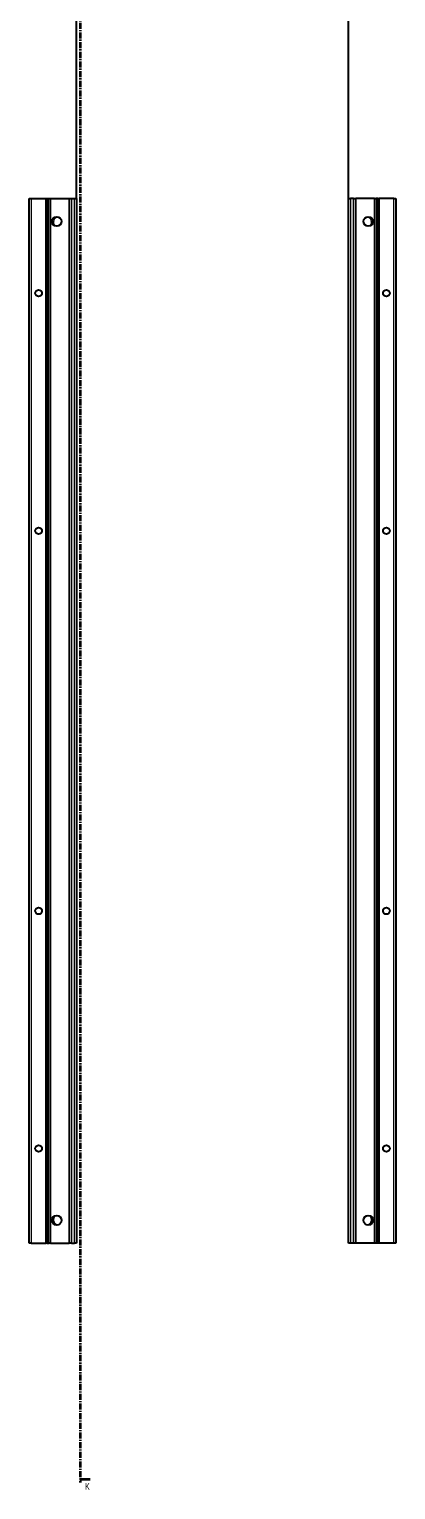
# Model space of a CAD drawing. Header units: millimetres. Extents: x -199 to 3649, y -1647 to 1507.
# Drawn here: x 1519 to 1905, y -1111 to 426 of the extents above; entities that cross this region are included whole.
import ezdxf

# ---------------------------------------------------------------- set-up
doc = ezdxf.new("R2010")
doc.units = ezdxf.units.MM
doc.linetypes.add('CENTER', pattern=[10.16, 6.35, -1.27, 1.27, -1.27])
doc.layers.add('FORMAT', color=7, linetype='Continuous')
doc.styles.add('SLDTEXTSTYLE0', font='TXT', dxfattribs={"width": 0.75})
doc.dimstyles.new('SLDDIMSTYLE0', dxfattribs={"dimtxt": 20, "dimasz": 10, "dimexe": 0, "dimexo": 0.0625, "dimgap": 5, "dimtad": 2, "dimdec": 1, "dimrnd": 1e-09, "dimzin": 12, "dimdsep": 46, "dimtxsty": 'SLDTEXTSTYLE0', "dimsah": 1, "dimcen": 0.09, "dimadec": 0, "dimazin": 3, "dimtfac": 1, "dimtofl": 0, "dimtmove": 0, "dimatfit": 3, "dimfxl": 0, "dimfrac": 2, "dimtolj": 1, "dimtzin": 12, "dimarcsym": 0})

# ---------------------------------------------------------------- blocks, each defined once
blk = doc.blocks.new('_D_4')
at = {"layer": 'FORMAT'}
for p, q in [((1569.2, 247.2), (1569.2, 446)), ((1855.2, 247.2), (1855.2, 446)), ((1569.2, 445), (1855.2, 445))]:
    blk.add_line(p, q, dxfattribs=at)
for points in [[(1569.2, 445), (1579.2, 443.5), (1579.2, 446.5)], [(1855.2, 445), (1845.2, 446.5), (1845.2, 443.5)]]:
    blk.add_solid(points, dxfattribs=at)
at = {"layer": 'FORMAT', "insert": (1690, 470.8), "char_height": 20, "attachment_point": 1, "style": 'SLDTEXTSTYLE0'}
blk.add_mtext('286', dxfattribs=at)

msp = doc.modelspace()

# ---------------------------------------------------------------- linework, layer by layer
at = {"color": 7, "linetype": 'CENTER', "lineweight": 35}
msp.add_line((1572.9, 1499.09), (1572.9, -1103.67), dxfattribs=at)
at = {"color": 7, "linetype": 'Continuous', "lineweight": 25}
for p, q in [((1519.47, -851.79), (1519.47, 247.21)), ((1519.47, 247.21), (1521.47, 247.21)), ((1521.47, 247.21), (1536.82, 247.21)), ((1536.82, 247.21), (1537.47, 247.21)), ((1537.47, 223.46), (1537.47, 247.21)), ((1537.47, 247.21), (1538.06, 247.21)), ((1538.06, 247.21), (1539.26, 247.21)), ((1539.26, 247.21), (1539.26, -851.79)), ((1539.26, 247.21), (1539.3, 247.21)), ((1539.3, 247.21), (1539.3, -851.79)), ((1539.3, 247.21), (1540.5, 247.21)), ((1540.5, 247.21), (1541.92, 247.21)), ((1541.92, 247.21), (1561.32, 247.21)), ((1561.32, 247.21), (1561.97, 247.21)), ((1561.97, -851.79), (1561.97, 247.21)), ((1561.97, 247.21), (1563.97, 247.21)), ((1563.97, 247.21), (1567.17, 247.21)), ((1567.17, 247.21), (1569.17, 247.21)), ((1569.17, 247.21), (1569.17, -851.79)), ((1855.17, -851.79), (1855.17, 247.21)), ((1855.17, 247.21), (1857.17, 247.21)), ((1860.37, 247.21), (1857.17, 247.21)), ((1860.37, 247.21), (1862.37, 247.21)), ((1862.37, 247.21), (1862.37, -851.79)), ((1862.37, 247.21), (1863.02, 247.21)), ((1882.42, 247.21), (1863.02, 247.21)), ((1882.42, 247.21), (1883.84, 247.21)), ((1885.04, 247.21), (1883.84, 247.21)), ((1885.04, -851.79), (1885.04, 247.21)), ((1885.08, 247.21), (1885.04, 247.21)), ((1885.08, -851.79), (1885.08, 247.21)), ((1886.28, 247.21), (1885.08, 247.21)), ((1886.28, 247.21), (1886.87, 247.21)), ((1886.87, 247.21), (1886.87, 223.46)), ((1886.87, 247.21), (1887.52, 247.21)), ((1902.87, 247.21), (1887.52, 247.21)), ((1902.87, 247.21), (1904.87, 247.21)), ((1904.87, 247.21), (1904.87, -851.79)), ((1537.53, 223.35), (1537.47, 223.46)), ((1537.47, 223.46), (1537.47, 221.96)), ((1537.47, 221.96), (1537.53, 222.06)), ((1537.47, 173.46), (1537.47, 221.96)), ((1537.53, 222.06), (1537.53, 223.35)), ((1547.52, 227.73), (1547.52, 228.14)), ((1876.82, 228.14), (1876.82, 227.73)), ((1886.87, 223.46), (1886.81, 223.35)), ((1886.81, 223.35), (1886.81, 222.06)), ((1886.81, 222.06), (1886.87, 221.96)), ((1886.87, 221.96), (1886.87, 223.46)), ((1886.87, 221.96), (1886.87, 173.46)), ((1537.53, 173.35), (1537.47, 173.46)), ((1537.47, 173.46), (1537.47, 171.96)), ((1537.47, 171.96), (1537.53, 172.06)), ((1537.47, 123.46), (1537.47, 171.96)), ((1537.53, 172.06), (1537.53, 173.35)), ((1886.87, 173.46), (1886.81, 173.35)), ((1886.81, 173.35), (1886.81, 172.06)), ((1886.81, 172.06), (1886.87, 171.96)), ((1886.87, 171.96), (1886.87, 173.46)), ((1886.87, 171.96), (1886.87, 123.46)), ((1537.53, 123.35), (1537.47, 123.46)), ((1537.47, 123.46), (1537.47, 121.96)), ((1537.53, 122.06), (1537.53, 123.35)), ((1886.87, 123.46), (1886.81, 123.35)), ((1886.81, 123.35), (1886.81, 122.06)), ((1886.87, 121.96), (1886.87, 123.46)), ((1537.47, 121.96), (1537.53, 122.06)), ((1537.47, 73.46), (1537.47, 121.96)), ((1886.81, 122.06), (1886.87, 121.96)), ((1886.87, 121.96), (1886.87, 73.46)), ((1537.53, 73.35), (1537.47, 73.46)), ((1537.47, 73.46), (1537.47, 71.96)), ((1537.47, 71.96), (1537.53, 72.06)), ((1537.47, 23.46), (1537.47, 71.96)), ((1537.53, 72.06), (1537.53, 73.35)), ((1886.87, 73.46), (1886.81, 73.35)), ((1886.81, 73.35), (1886.81, 72.06)), ((1886.81, 72.06), (1886.87, 71.96)), ((1886.87, 71.96), (1886.87, 73.46)), ((1886.87, 71.96), (1886.87, 23.46)), ((1537.53, 23.35), (1537.47, 23.46)), ((1537.47, 23.46), (1537.47, 21.96)), ((1537.47, 21.96), (1537.53, 22.06)), ((1537.47, -26.54), (1537.47, 21.96)), ((1537.53, 22.06), (1537.53, 23.35)), ((1886.87, 23.46), (1886.81, 23.35)), ((1886.81, 23.35), (1886.81, 22.06)), ((1886.81, 22.06), (1886.87, 21.96)), ((1886.87, 21.96), (1886.87, 23.46)), ((1886.87, 21.96), (1886.87, -26.54)), ((1537.53, -26.65), (1537.47, -26.54)), ((1537.47, -26.54), (1537.47, -28.04)), ((1537.47, -28.04), (1537.53, -27.94)), ((1537.47, -76.54), (1537.47, -28.04)), ((1537.53, -27.94), (1537.53, -26.65)), ((1886.87, -26.54), (1886.81, -26.65)), ((1886.81, -26.65), (1886.81, -27.94)), ((1886.81, -27.94), (1886.87, -28.04)), ((1886.87, -28.04), (1886.87, -26.54)), ((1886.87, -28.04), (1886.87, -76.54)), ((1537.53, -76.65), (1537.47, -76.54)), ((1537.47, -76.54), (1537.47, -78.04)), ((1537.53, -77.94), (1537.53, -76.65)), ((1886.87, -76.54), (1886.81, -76.65)), ((1886.81, -76.65), (1886.81, -77.94)), ((1886.87, -78.04), (1886.87, -76.54)), ((1537.47, -78.04), (1537.53, -77.94)), ((1537.47, -126.54), (1537.47, -78.04)), ((1886.81, -77.94), (1886.87, -78.04)), ((1886.87, -78.04), (1886.87, -126.54)), ((1537.53, -126.65), (1537.47, -126.54)), ((1537.47, -126.54), (1537.47, -128.04)), ((1537.47, -128.04), (1537.53, -127.94)), ((1537.47, -176.54), (1537.47, -128.04)), ((1537.53, -127.94), (1537.53, -126.65)), ((1886.87, -126.54), (1886.81, -126.65)), ((1886.81, -126.65), (1886.81, -127.94)), ((1886.81, -127.94), (1886.87, -128.04)), ((1886.87, -128.04), (1886.87, -126.54)), ((1886.87, -128.04), (1886.87, -176.54)), ((1537.53, -176.65), (1537.47, -176.54)), ((1537.47, -176.54), (1537.47, -178.04)), ((1537.47, -178.04), (1537.53, -177.94)), ((1537.47, -226.54), (1537.47, -178.04)), ((1537.53, -177.94), (1537.53, -176.65)), ((1886.87, -176.54), (1886.81, -176.65)), ((1886.81, -176.65), (1886.81, -177.94)), ((1886.81, -177.94), (1886.87, -178.04)), ((1886.87, -178.04), (1886.87, -176.54)), ((1886.87, -178.04), (1886.87, -226.54)), ((1537.53, -226.65), (1537.47, -226.54)), ((1537.47, -226.54), (1537.47, -228.04)), ((1537.47, -228.04), (1537.53, -227.94)), ((1537.47, -276.54), (1537.47, -228.04)), ((1537.53, -227.94), (1537.53, -226.65)), ((1886.87, -226.54), (1886.81, -226.65)), ((1886.81, -226.65), (1886.81, -227.94)), ((1886.81, -227.94), (1886.87, -228.04)), ((1886.87, -228.04), (1886.87, -226.54)), ((1886.87, -228.04), (1886.87, -276.54)), ((1537.53, -276.65), (1537.47, -276.54)), ((1537.47, -276.54), (1537.47, -278.04)), ((1886.87, -276.54), (1886.81, -276.65)), ((1886.87, -278.04), (1886.87, -276.54)), ((1537.47, -278.04), (1537.53, -277.94)), ((1537.47, -326.54), (1537.47, -278.04)), ((1537.53, -277.94), (1537.53, -276.65)), ((1886.81, -276.65), (1886.81, -277.94)), ((1886.81, -277.94), (1886.87, -278.04)), ((1886.87, -278.04), (1886.87, -326.54)), ((1537.53, -326.65), (1537.47, -326.54)), ((1537.47, -326.54), (1537.47, -328.04)), ((1537.47, -328.04), (1537.53, -327.94)), ((1537.47, -376.54), (1537.47, -328.04)), ((1537.53, -327.94), (1537.53, -326.65)), ((1886.87, -326.54), (1886.81, -326.65)), ((1886.81, -326.65), (1886.81, -327.94)), ((1886.81, -327.94), (1886.87, -328.04)), ((1886.87, -328.04), (1886.87, -326.54)), ((1886.87, -328.04), (1886.87, -376.54)), ((1537.53, -376.65), (1537.47, -376.54)), ((1537.47, -376.54), (1537.47, -378.04)), ((1537.47, -378.04), (1537.53, -377.94)), ((1537.47, -426.54), (1537.47, -378.04)), ((1537.53, -377.94), (1537.53, -376.65)), ((1886.87, -376.54), (1886.81, -376.65)), ((1886.81, -376.65), (1886.81, -377.94)), ((1886.81, -377.94), (1886.87, -378.04)), ((1886.87, -378.04), (1886.87, -376.54)), ((1886.87, -378.04), (1886.87, -426.54)), ((1537.53, -426.65), (1537.47, -426.54)), ((1537.47, -426.54), (1537.47, -428.04)), ((1537.47, -428.04), (1537.53, -427.94)), ((1537.47, -476.54), (1537.47, -428.04)), ((1537.53, -427.94), (1537.53, -426.65)), ((1886.87, -426.54), (1886.81, -426.65)), ((1886.81, -426.65), (1886.81, -427.94)), ((1886.81, -427.94), (1886.87, -428.04)), ((1886.87, -428.04), (1886.87, -426.54)), ((1886.87, -428.04), (1886.87, -476.54)), ((1537.53, -476.65), (1537.47, -476.54)), ((1537.47, -476.54), (1537.47, -478.04)), ((1537.47, -478.04), (1537.53, -477.94)), ((1537.47, -526.54), (1537.47, -478.04)), ((1537.53, -477.94), (1537.53, -476.65)), ((1886.87, -476.54), (1886.81, -476.65)), ((1886.81, -476.65), (1886.81, -477.94)), ((1886.81, -477.94), (1886.87, -478.04)), ((1886.87, -478.04), (1886.87, -476.54)), ((1886.87, -478.04), (1886.87, -526.54)), ((1537.53, -526.65), (1537.47, -526.54)), ((1537.47, -526.54), (1537.47, -528.04)), ((1537.47, -528.04), (1537.53, -527.94)), ((1537.47, -576.54), (1537.47, -528.04)), ((1537.53, -527.94), (1537.53, -526.65)), ((1886.87, -526.54), (1886.81, -526.65)), ((1886.81, -526.65), (1886.81, -527.94)), ((1886.81, -527.94), (1886.87, -528.04)), ((1886.87, -528.04), (1886.87, -526.54)), ((1886.87, -528.04), (1886.87, -576.54)), ((1537.53, -576.65), (1537.47, -576.54)), ((1537.47, -576.54), (1537.47, -578.04)), ((1537.47, -578.04), (1537.53, -577.94)), ((1537.47, -626.54), (1537.47, -578.04)), ((1537.53, -577.94), (1537.53, -576.65)), ((1886.87, -576.54), (1886.81, -576.65)), ((1886.81, -576.65), (1886.81, -577.94)), ((1886.81, -577.94), (1886.87, -578.04)), ((1886.87, -578.04), (1886.87, -576.54)), ((1886.87, -578.04), (1886.87, -626.54)), ((1537.53, -626.65), (1537.47, -626.54)), ((1537.47, -626.54), (1537.47, -628.04)), ((1537.47, -628.04), (1537.53, -627.94)), ((1537.47, -676.54), (1537.47, -628.04)), ((1537.53, -627.94), (1537.53, -626.65)), ((1886.87, -626.54), (1886.81, -626.65)), ((1886.81, -626.65), (1886.81, -627.94)), ((1886.81, -627.94), (1886.87, -628.04)), ((1886.87, -628.04), (1886.87, -626.54)), ((1886.87, -628.04), (1886.87, -676.54)), ((1537.53, -676.65), (1537.47, -676.54)), ((1537.47, -676.54), (1537.47, -678.04)), ((1537.47, -678.04), (1537.53, -677.94)), ((1537.47, -726.54), (1537.47, -678.04)), ((1537.53, -677.94), (1537.53, -676.65)), ((1886.87, -676.54), (1886.81, -676.65)), ((1886.81, -676.65), (1886.81, -677.94)), ((1886.81, -677.94), (1886.87, -678.04)), ((1886.87, -678.04), (1886.87, -676.54)), ((1886.87, -678.04), (1886.87, -726.54)), ((1537.53, -726.65), (1537.47, -726.54)), ((1537.47, -726.54), (1537.47, -728.04)), ((1537.47, -728.04), (1537.53, -727.94)), ((1537.47, -776.54), (1537.47, -728.04)), ((1537.53, -727.94), (1537.53, -726.65)), ((1886.87, -726.54), (1886.81, -726.65)), ((1886.81, -726.65), (1886.81, -727.94)), ((1886.81, -727.94), (1886.87, -728.04)), ((1886.87, -728.04), (1886.87, -726.54)), ((1886.87, -728.04), (1886.87, -776.54)), ((1537.53, -776.65), (1537.47, -776.54)), ((1537.47, -776.54), (1537.47, -778.04)), ((1537.47, -778.04), (1537.53, -777.94)), ((1537.47, -826.54), (1537.47, -778.04)), ((1537.53, -777.94), (1537.53, -776.65)), ((1886.87, -776.54), (1886.81, -776.65)), ((1886.81, -776.65), (1886.81, -777.94)), ((1886.81, -777.94), (1886.87, -778.04)), ((1886.87, -778.04), (1886.87, -776.54)), ((1886.87, -778.04), (1886.87, -826.54)), ((1537.53, -826.65), (1537.47, -826.54)), ((1537.47, -826.54), (1537.47, -828.04)), ((1537.47, -828.04), (1537.53, -827.94)), ((1537.47, -851.79), (1537.47, -828.04)), ((1537.53, -827.94), (1537.53, -826.65)), ((1886.87, -826.54), (1886.81, -826.65)), ((1886.81, -826.65), (1886.81, -827.94)), ((1886.81, -827.94), (1886.87, -828.04)), ((1886.87, -828.04), (1886.87, -826.54)), ((1886.87, -828.04), (1886.87, -851.79)), ((1547.52, -832.73), (1547.52, -832.32)), ((1876.82, -832.32), (1876.82, -832.73)), ((1521.47, -851.79), (1519.47, -851.79)), ((1521.47, -851.79), (1536.82, -851.79)), ((1537.47, -851.79), (1536.82, -851.79)), ((1538.06, -851.79), (1537.47, -851.79)), ((1538.06, -851.79), (1539.26, -851.79)), ((1539.26, -851.79), (1539.3, -851.79)), ((1539.3, -851.79), (1540.5, -851.79)), ((1541.92, -851.79), (1540.5, -851.79)), ((1541.92, -851.79), (1561.32, -851.79)), ((1561.97, -851.79), (1561.32, -851.79)), ((1563.97, -851.79), (1561.97, -851.79)), ((1563.97, -851.79), (1567.17, -851.79)), ((1569.17, -851.79), (1567.17, -851.79)), ((1857.17, -851.79), (1855.17, -851.79)), ((1860.37, -851.79), (1857.17, -851.79)), ((1862.37, -851.79), (1860.37, -851.79)), ((1863.02, -851.79), (1862.37, -851.79)), ((1882.42, -851.79), (1863.02, -851.79)), ((1883.84, -851.79), (1882.42, -851.79)), ((1885.04, -851.79), (1883.84, -851.79)), ((1885.08, -851.79), (1885.04, -851.79)), ((1886.28, -851.79), (1885.08, -851.79)), ((1886.87, -851.79), (1886.28, -851.79)), ((1887.52, -851.79), (1886.87, -851.79)), ((1902.87, -851.79), (1887.52, -851.79)), ((1904.87, -851.79), (1902.87, -851.79))]:
    msp.add_line(p, q, dxfattribs=at)
at = {"color": 8, "linetype": 'Continuous', "lineweight": 18}
for p, q in [((1521.47, 247.21), (1521.47, -851.79)), ((1536.82, -851.79), (1536.82, 247.21)), ((1538.06, 247.21), (1538.06, -851.79)), ((1540.5, -851.79), (1540.5, 247.21)), ((1541.92, 247.21), (1541.92, -851.79)), ((1561.32, -851.79), (1561.32, 247.21)), ((1563.97, 247.21), (1563.97, -851.79)), ((1567.17, -851.79), (1567.17, 247.21)), ((1857.17, 247.21), (1857.17, -851.79)), ((1860.37, -851.79), (1860.37, 247.21)), ((1863.02, 247.21), (1863.02, -851.79)), ((1882.42, -851.79), (1882.42, 247.21)), ((1883.84, 247.21), (1883.84, -851.79)), ((1886.28, -851.79), (1886.28, 247.21)), ((1887.52, 247.21), (1887.52, -851.79)), ((1902.87, -851.79), (1902.87, 247.21))]:
    msp.add_line(p, q, dxfattribs=at)
at = {"color": 7, "linetype": 'Continuous', "lineweight": 35}
msp.add_line((1583.54, -1100.67), (1572.9, -1100.67), dxfattribs=at)
at = {"color": 7, "linetype": 'Continuous', "lineweight": 25}
for centre, radius in [((1548.32, 223.21), 5), ((1876.02, 223.21), 5), ((1529.37, 147.71), 3.5), ((1894.97, 147.71), 3.5), ((1529.37, -102.29), 3.5), ((1894.97, -102.29), 3.5), ((1529.37, -502.29), 3.5), ((1894.97, -502.29), 3.5), ((1529.37, -752.29), 3.5), ((1894.97, -752.29), 3.5), ((1548.32, -827.79), 5), ((1876.02, -827.79), 5)]:
    msp.add_circle(centre, radius, dxfattribs=at)
for centre, radius, start, end in [((1549.82, 222.71), 5.25, 119.14074, 233.81086), ((1547.02, 227.73), 0.5, 299.14074, 0), ((1877.32, 227.73), 0.5, 180, 240.85926), ((1874.52, 222.71), 5.25, 306.18913, 60.85926), ((1549.82, -827.29), 5.25, 126.18914, 240.85926), ((1874.52, -827.29), 5.25, 299.14074, 53.81086), ((1547.02, -832.32), 0.5, 0, 60.85926), ((1877.32, -832.32), 0.5, 119.14074, 180)]:
    msp.add_arc(centre, radius, start, end, dxfattribs=at)
at = {"color": 7, "linetype": 'Continuous', "lineweight": 35}
msp.add_solid([(1572.9, -1100.67), (1579.9, -1101.79), (1579.9, -1099.55)], dxfattribs=at)

# ---------------------------------------------------------------- texts
at = {"color": 7, "linetype": 'Continuous', "insert": (1578.05, -1104.36), "char_height": 7, "attachment_point": 1, "style": 'SLDTEXTSTYLE0'}
msp.add_mtext('K', dxfattribs=at)

# ---------------------------------------------------------------- dimensions: what is measured, and where the dimension line sits
at = {"layer": 'FORMAT'}
dim = msp.add_linear_dim(base=(1855.17, 445), p1=(1569.17, 247.21), p2=(1855.17, 247.21), angle=0, dimstyle='SLDDIMSTYLE0', dxfattribs=at)
dim.commit()
dim.dimension.update_dxf_attribs({"geometry": '_D_4', "text_midpoint": (1712.17, 445), "dimtype": 160})

doc.saveas('drawing.dxf')
